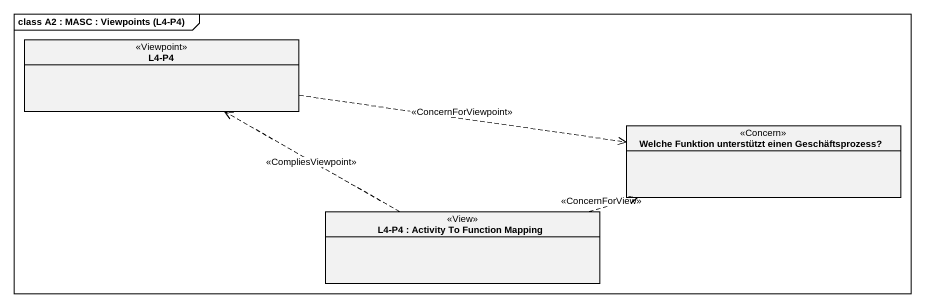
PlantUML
@startuml
mainframe class A2 : MASC : Viewpoints (L4-P4)
hide circle
hide empty members
class "L4-P4" as L4_P4 <<Viewpoint>>
class "Welche Funktion unterstützt einen Geschäftsprozess?" as Welche_Funktion_unterstützt <<Concern>>
class "L4-P4 : Activity To Function Mapping" as L4_P4_Activity_To_Function <<View>>
L4_P4 .right.> Welche_Funktion_unterstützt : <<ConcernForViewpoint>>
L4_P4_Activity_To_Function .left.> L4_P4 : <<CompliesViewpoint>>
L4_P4_Activity_To_Function .right.> Welche_Funktion_unterstützt : <<ConcernForView>>
@enduml
